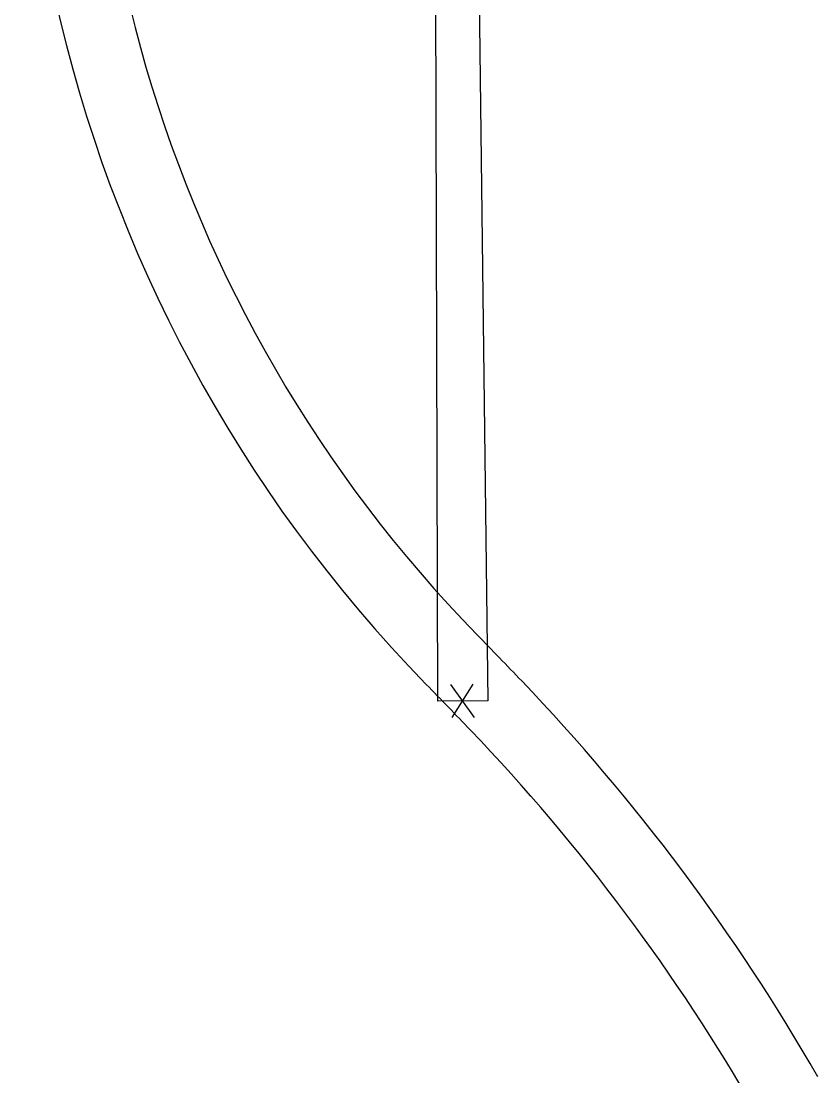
# Model space of a CAD drawing. Header units: metres. Extents: x 324293 to 653279, y 3585589 to 7191434.
# Drawn here: x 334635.74 to 334644.16, y 3600499.82 to 3600510.96 of the extents above; entities that cross this region are included whole.
import ezdxf

# ---------------------------------------------------------------- set-up
doc = ezdxf.new("R2010")
doc.units = ezdxf.units.M
for name, color, linetype in [('asfalt tarahi', 1, 'Continuous'), ('shouldr', 6, 'Continuous'), ('Tir bargh', 10, 'Continuous')]:
    doc.layers.add(name, color=color, linetype=linetype)

# ---------------------------------------------------------------- blocks, each defined once
blk = doc.blocks.new('E')
at = {"layer": 'Tir bargh'}
for p, q in [((-0.0752, 4.497), (-0.0994, 0.0003)), ((0.0787, 4.2834), (0.0994, -0.0003)), ((0.0454, -0.0651), (-0.0454, 0.0651)), ((-0.0422, -0.0651), (0.0422, 0.0651)), ((0.0994, -0.0003), (-0.0994, 0.0003))]:
    blk.add_line(p, q, dxfattribs=at)
blk = doc.blocks.new('A$C75730A7A')
at = {"layer": 'Tir bargh'}
blk.add_blockref('E', (1.1607, 0.067), dxfattribs=at)

msp = doc.modelspace()

# ---------------------------------------------------------------- linework, layer by layer
at = {"layer": 'asfalt tarahi', "color": 1, "elevation": 1313.25213}
msp.add_lwpolyline([(334643.5079, 3600499.44251, 0.06065902), (334640.48866, 3600503.47858, 0.00242042), (334640.02243, 3600503.96106, 0.00242042)], format="xyb", dxfattribs=at)
at = {"layer": 'asfalt tarahi', "color": 1}
msp.add_arc((334650.79431, 3600514.47149, 1313.25213), 15.05, 160.760417, 224.296171, dxfattribs=at)
at = {"layer": 'shouldr', "elevation": 1313.25213, "flags": 128}
msp.add_lwpolyline([(334644.15836, 3600499.81589, 0.06065902), (334641.03051, 3600503.99713, 0.00242042), (334640.55923, 3600504.48483, 0.00242042)], format="xyb", dxfattribs=at)
at = {"layer": 'shouldr'}
msp.add_arc((334650.79431, 3600514.47149, 1313.25213), 14.3, 168.130223, 224.296171, dxfattribs=at)

# ---------------------------------------------------------------- block references
at = {"color": 84, "xscale": 2.689527432725299, "yscale": 2.689527432725299, "zscale": 2.689527432725299, "rotation": 0.4498703063302869}
msp.add_blockref('A$C75730A7A', (334637.28699, 3600503.58169, 1313.25213), dxfattribs=at)

doc.saveas('drawing.dxf')
